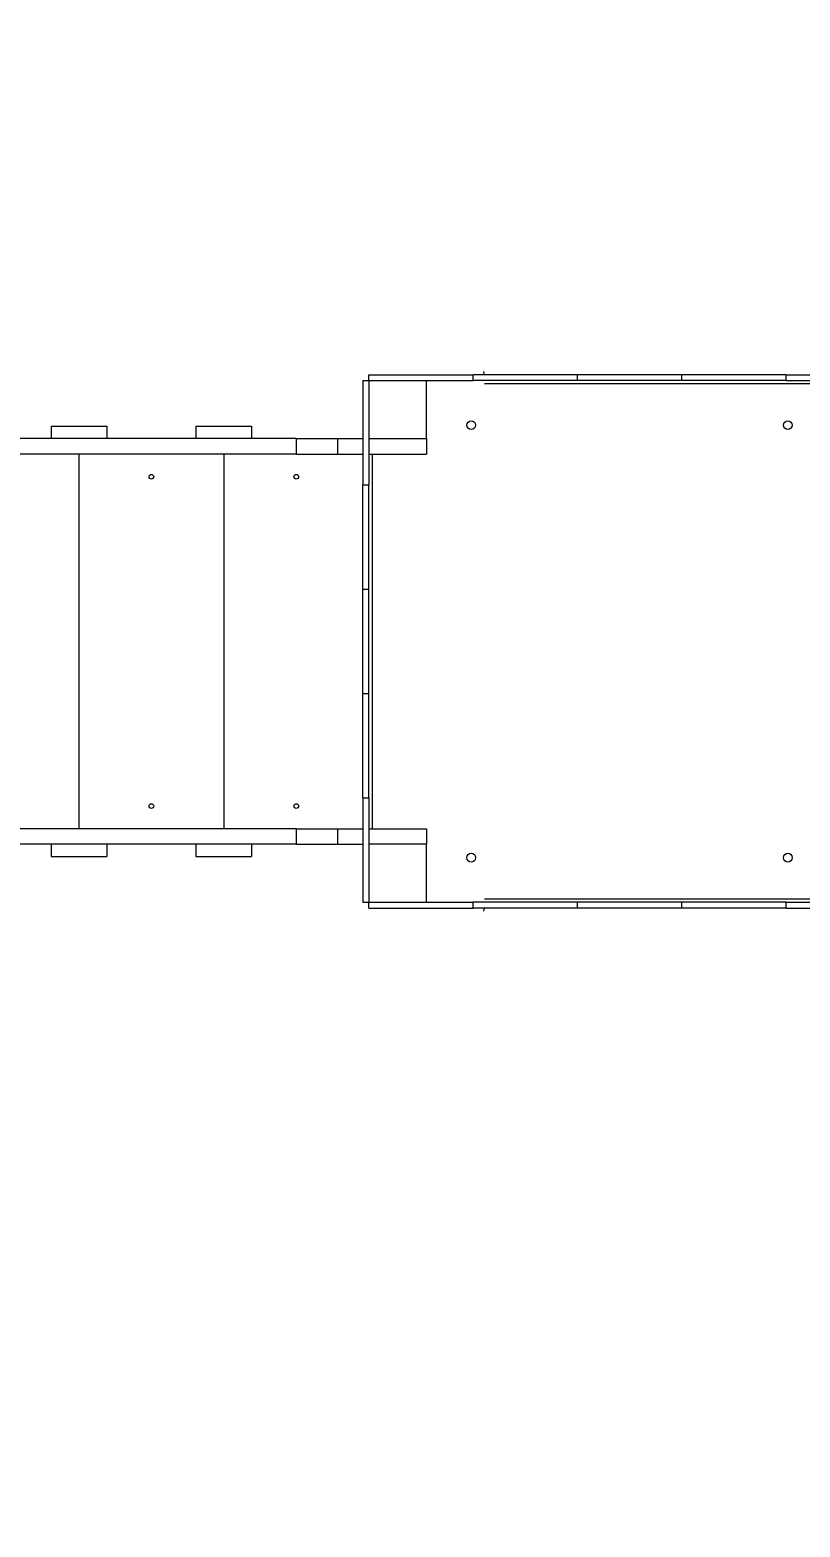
# Model space of a CAD drawing. Header units: millimetres. Extents: x -4688 to 6829, y -6350 to 4771.
# Drawn here: x -2473 to -1144, y -1239 to 1343 of the extents above; entities that cross this region are included whole.
import ezdxf

# ---------------------------------------------------------------- set-up
doc = ezdxf.new("R2010")
doc.units = ezdxf.units.MM
for name, color, linetype in [('DIKOM_ОБЪЕКТ', 7, 'Continuous'), ('DIKOM_РАЗМЕР_ЗОНА', 7, 'Continuous'), ('DIKOM_РАЗМЕР_ОБЪЕКТА', 7, 'Continuous')]:
    doc.layers.add(name, color=color, linetype=linetype)
doc.styles.add('style1', font='arial.ttf', dxfattribs={"width": 0.8})
doc.dimstyles.new('1-50', dxfattribs={"dimtxt": 300, "dimasz": 200, "dimexe": 100, "dimexo": 0, "dimgap": 100, "dimtad": 1, "dimtxsty": 'style1', "dimcen": 200, "dimclrd": 7, "dimclre": 7, "dimclrt": 7, "dimadec": 1, "dimazin": 2, "dimtfac": 1, "dimtmove": 0, "dimatfit": 2, "dimfxl": 0, "dimlwd": 25, "dimlwe": 18, "dimarcsym": 0})

# ---------------------------------------------------------------- blocks, each defined once
blk = doc.blocks.new('*D11')
at = {"layer": 'Defpoints', "color": 0, "transparency": 16777216}
for p in [(3703.1, 2652.8), (-3188.4, -47.6), (-3188.4, -4921.8)]:
    blk.add_point(p, dxfattribs=at)
at = {"layer": 'DIKOM_РАЗМЕР_ОБЪЕКТА', "color": 7, "lineweight": 18, "transparency": 16777216}
for p, q in [((3703.1, 2652.8), (3703.1, -5021.8)), ((-3188.4, -47.6), (-3188.4, -5021.8))]:
    blk.add_line(p, q, dxfattribs=at)
at = {"layer": 'DIKOM_РАЗМЕР_ОБЪЕКТА', "color": 7, "lineweight": 25, "transparency": 16777216}
blk.add_line((3503.1, -4921.8), (-2988.4, -4921.8), dxfattribs=at)
at = {"layer": 'DIKOM_РАЗМЕР_ОБЪЕКТА', "color": 7, "transparency": 16777216}
for points in [[(-2988.4, -4888.4), (-2988.4, -4955.1), (-3188.4, -4921.8)], [(3503.1, -4888.4), (3503.1, -4955.1), (3703.1, -4921.8)]]:
    blk.add_solid(points, dxfattribs=at)
at = {"layer": 'DIKOM_РАЗМЕР_ОБЪЕКТА', "color": 7, "transparency": 16777216, "insert": (4.1, -4668.6), "char_height": 300, "attachment_point": 5, "style": 'style1'}
blk.add_mtext('6900', dxfattribs=at)
blk = doc.blocks.new('*D12')
at = {"layer": 'Defpoints', "color": 0, "transparency": 16777216}
for p in [(4937.7, 2926.1), (-4688.4, -671.1), (4937.7, -6249.8)]:
    blk.add_point(p, dxfattribs=at)
at = {"layer": 'DIKOM_РАЗМЕР_ЗОНА', "color": 7, "lineweight": 18, "transparency": 16777216}
for p, q in [((4937.7, 2926.1), (4937.7, -6349.8)), ((-4688.4, -671.1), (-4688.4, -6349.8))]:
    blk.add_line(p, q, dxfattribs=at)
at = {"layer": 'DIKOM_РАЗМЕР_ЗОНА', "color": 7, "lineweight": 25, "transparency": 16777216}
blk.add_line((-4488.4, -6249.8), (4737.7, -6249.8), dxfattribs=at)
at = {"layer": 'DIKOM_РАЗМЕР_ЗОНА', "color": 7, "transparency": 16777216}
for points in [[(-4488.4, -6216.4), (-4488.4, -6283.1), (-4688.4, -6249.8)], [(4737.7, -6216.4), (4737.7, -6283.1), (4937.7, -6249.8)]]:
    blk.add_solid(points, dxfattribs=at)
at = {"layer": 'DIKOM_РАЗМЕР_ЗОНА', "color": 7, "transparency": 16777216, "insert": (124.7, -5996.6), "char_height": 300, "attachment_point": 5, "style": 'style1'}
blk.add_mtext('9650', dxfattribs=at)

msp = doc.modelspace()

# ---------------------------------------------------------------- linework, layer by layer
at = {"layer": 'DIKOM_ОБЪЕКТ', "color": 7, "linetype": 'Continuous', "lineweight": 15}
for p, q in [((-1888.422, 738.873), (-1888.422, 748.873)), ((-1888.422, 748.873), (-1708.422, 748.873)), ((-1708.422, 738.873), (-1708.422, 748.873)), ((-1528.422, 748.873), (-1708.422, 748.873)), ((-1688.924, 748.873), (-1689.633, 754.384)), ((-1528.422, 738.873), (-1528.422, 748.873)), ((-1348.422, 748.873), (-1528.422, 748.873)), ((-1348.422, 738.873), (-1348.422, 748.873)), ((-1168.422, 748.873), (-1348.422, 748.873)), ((-1168.422, 738.873), (-1168.422, 748.873)), ((-1168.422, 748.873), (-1008.121, 748.873)), ((-1898.422, 738.873), (-1888.422, 738.873)), ((-1898.422, 738.873), (-1898.422, 558.873)), ((-1888.422, 738.873), (-1708.422, 738.873)), ((-1888.422, 738.873), (-1888.422, 558.873)), ((-1788.422, 638.873), (-1788.422, 738.873)), ((-1528.422, 738.873), (-1708.422, 738.873)), ((-1109.422, 732.873), (-1688.603, 732.873)), ((-1348.422, 738.873), (-1528.422, 738.873)), ((-1168.422, 738.873), (-1348.422, 738.873)), ((-1168.422, 738.873), (-1109.422, 738.873)), ((-2436.425, 659.873), (-2436.425, 638.873)), ((-2436.425, 659.873), (-2340.425, 659.873)), ((-2340.425, 659.873), (-2340.425, 638.873)), ((-2186.425, 659.873), (-2186.425, 638.873)), ((-2186.425, 659.873), (-2090.425, 659.873)), ((-2090.425, 659.873), (-2090.425, 638.873)), ((-1788.09, 646.873), (-1788.422, 646.873)), ((-2013.687, 638.873), (-2993.601, 638.873)), ((-2013.687, 638.873), (-2013.687, 611.873)), ((-2013.687, 638.873), (-1942.007, 638.873)), ((-1942.007, 638.873), (-1942.007, 611.873)), ((-1942.007, 638.873), (-1898.422, 638.873)), ((-1888.422, 638.873), (-1788.422, 638.873)), ((-1788.422, 638.873), (-1788.422, 611.873)), ((-2013.687, 611.873), (-2993.601, 611.873)), ((-2388.422, 611.873), (-2388.422, -34.127)), ((-2138.422, 611.873), (-2138.422, -34.127)), ((-2013.687, 611.873), (-1942.007, 611.873)), ((-1942.007, 611.873), (-1898.422, 611.873)), ((-1888.422, 611.873), (-1788.422, 611.873)), ((-1882.422, 611.873), (-1882.422, -34.127)), ((-1898.422, 558.873), (-1888.422, 558.873)), ((-1898.422, 378.873), (-1898.422, 558.873)), ((-1888.422, 378.873), (-1888.422, 558.873)), ((-1898.422, 378.873), (-1888.422, 378.873)), ((-1898.422, 198.873), (-1898.422, 378.873)), ((-1888.422, 198.873), (-1888.422, 378.873)), ((-1898.422, 198.873), (-1888.422, 198.873)), ((-1898.422, 18.873), (-1898.422, 198.873)), ((-1888.422, 18.873), (-1888.422, 198.873)), ((-1898.422, 18.873), (-1888.422, 18.873)), ((-1898.422, 18.873), (-1898.422, -161.127)), ((-1888.422, 18.873), (-1888.422, -161.127)), ((-2013.687, -34.127), (-2993.601, -34.127)), ((-2013.687, -34.127), (-2013.687, -61.127)), ((-2013.687, -34.127), (-1942.007, -34.127)), ((-1942.007, -34.127), (-1942.007, -61.127)), ((-1942.007, -34.127), (-1898.422, -34.127)), ((-1888.422, -34.127), (-1788.422, -34.127)), ((-1788.422, -34.127), (-1788.422, -61.127)), ((-2013.687, -61.127), (-2993.601, -61.127)), ((-2436.425, -61.127), (-2436.425, -82.127)), ((-2340.425, -61.127), (-2340.425, -82.127)), ((-2186.425, -61.127), (-2186.425, -82.127)), ((-2090.425, -61.127), (-2090.425, -82.127)), ((-2013.687, -61.127), (-1942.007, -61.127)), ((-1942.007, -61.127), (-1898.422, -61.127)), ((-1788.422, -61.127), (-1888.422, -61.127)), ((-1788.422, -161.127), (-1788.422, -61.127)), ((-1788.422, -69.127), (-1788.09, -69.127)), ((-2436.425, -82.127), (-2340.425, -82.127)), ((-2186.425, -82.127), (-2090.425, -82.127)), ((-1898.422, -161.127), (-1888.422, -161.127)), ((-1888.422, -171.127), (-1888.422, -161.127)), ((-1888.422, -161.127), (-1708.422, -161.127)), ((-1888.422, -171.127), (-1708.422, -171.127)), ((-1708.422, -171.127), (-1708.422, -161.127)), ((-1528.422, -161.127), (-1708.422, -161.127)), ((-1528.422, -171.127), (-1708.422, -171.127)), ((-1689.633, -176.637), (-1688.924, -171.127)), ((-1688.603, -155.127), (-1109.422, -155.127)), ((-1528.422, -171.127), (-1528.422, -161.127)), ((-1348.422, -161.127), (-1528.422, -161.127)), ((-1348.422, -171.127), (-1528.422, -171.127)), ((-1348.422, -171.127), (-1348.422, -161.127)), ((-1168.422, -161.127), (-1348.422, -161.127)), ((-1168.422, -171.127), (-1348.422, -171.127)), ((-1168.422, -171.127), (-1168.422, -161.127)), ((-1168.422, -161.127), (-1109.422, -161.127)), ((-1168.422, -171.127), (-1008.121, -171.127))]:
    msp.add_line(p, q, dxfattribs=at)
for centre, radius in [((-1711.422, 661.873), 7.5), ((-1165.422, 661.873), 7.5), ((-2263.422, 572.873), 4), ((-2013.422, 572.873), 4), ((-2263.422, 4.873), 4), ((-2013.422, 4.873), 4), ((-1711.422, -84.127), 7.5), ((-1165.422, -84.127), 7.5)]:
    msp.add_circle(centre, radius, dxfattribs=at)

# ---------------------------------------------------------------- dimensions: what is measured, and where the dimension line sits
at = {"layer": 'DIKOM_РАЗМЕР_ЗОНА'}
dim = msp.add_linear_dim(base=(4937.725, -6249.775), p1=(-4688.422, -671.127), p2=(4937.725, 2926.075), text='9650', dimstyle='1-50', dxfattribs=at)
dim.commit()
dim.dimension.update_dxf_attribs({"geometry": '*D12', "text_midpoint": (124.651, -6249.775), "dimtype": 160})
at = {"layer": 'DIKOM_РАЗМЕР_ОБЪЕКТА'}
dim = msp.add_linear_dim(base=(-3188.422, -4921.775), p1=(3703.085, 2652.764), p2=(-3188.422, -47.627), text='6900', dimstyle='1-50', dxfattribs=at)
dim.commit()
dim.dimension.update_dxf_attribs({"geometry": '*D11', "text_midpoint": (4.076, -4921.775), "dimtype": 160})

doc.saveas('drawing.dxf')
